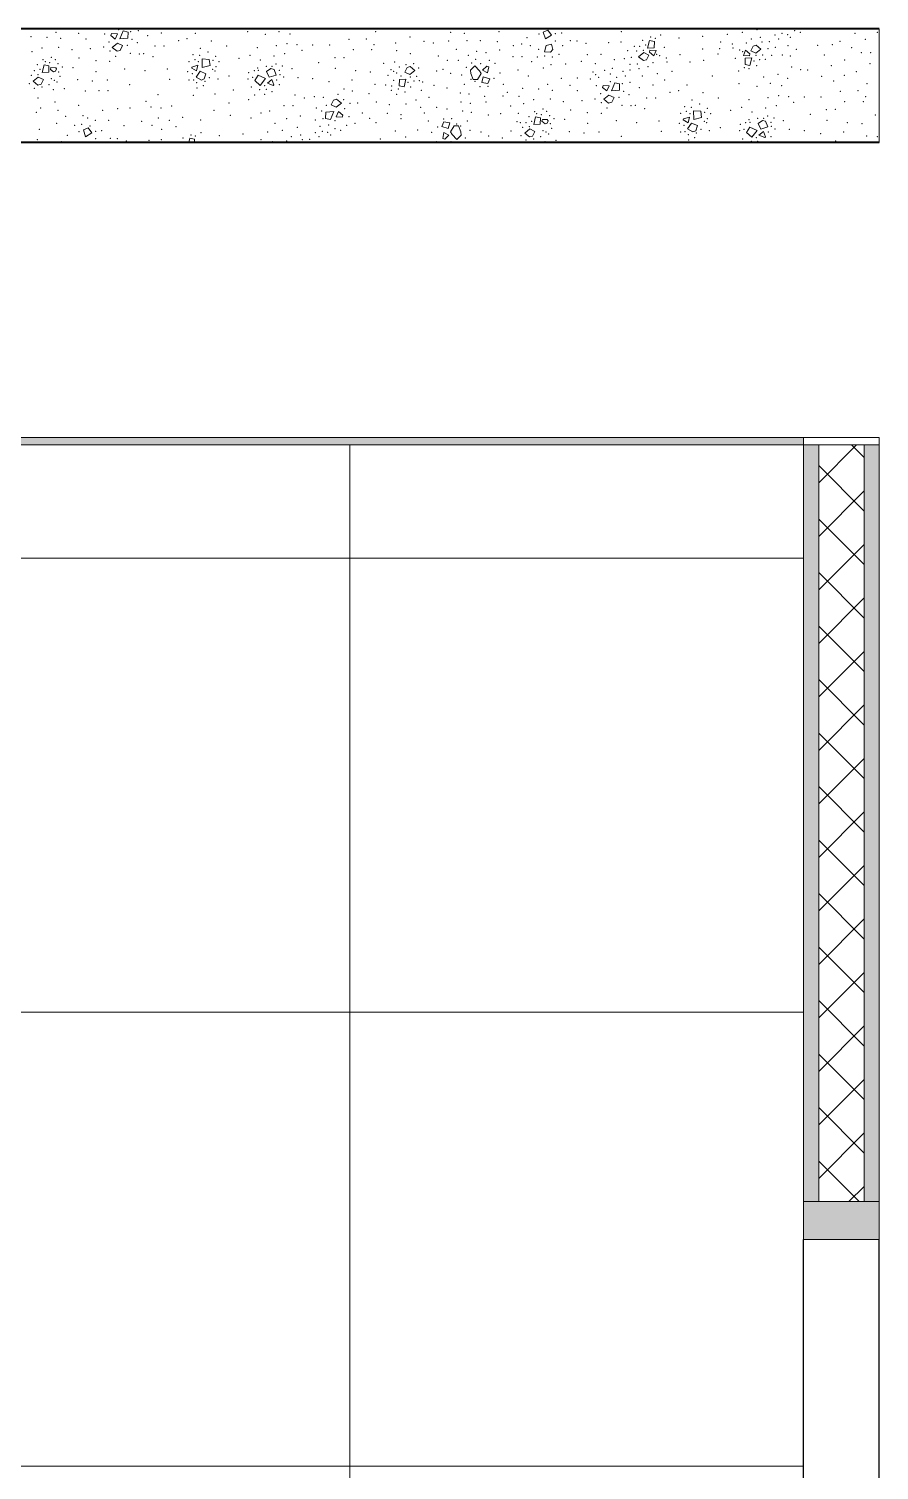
# Model space of a CAD drawing. Header units: metres. Extents: x -1.4 to 64, y -2.2 to 1.7.
# Drawn here: x 52.831 to 53.955, y -0.247 to 1.658 of the extents above; entities that cross this region are included whole.
import ezdxf

# ---------------------------------------------------------------- set-up
doc = ezdxf.new("R2010")
doc.units = ezdxf.units.M
doc.header["$MEASUREMENT"] = 0
for name, color, linetype in [('FORRO.EXEC', 7, 'Continuous'), ('LAJES.EST', 7, 'Continuous'), ('PAREDE CONSTRUIR', 7, 'Continuous'), ('Portas Archicad', 7, 'Continuous')]:
    doc.layers.add(name, color=color, linetype=linetype)
for name, color, linetype, lineweight in [('FORRO.EXEC_Caneta_No__241', 7, 'Continuous', 13), ('LAJES.EST_Caneta_No__1', 7, 'Continuous', 40), ('LAJES.EST_Caneta_No__241', 7, 'Continuous', 13), ('PAREDE CONSTRUIR_Caneta_No__241', 7, 'Continuous', 13), ('PAREDE CONSTRUIR_Caneta_No__83', 84, 'Continuous', 0), ('Portas Archicad_Caneta_No__3', 7, 'Continuous', 30), ('Portas Archicad_Caneta_No__98', 7, 'Continuous', 0)]:
    doc.layers.add(name, color=color, linetype=linetype, lineweight=lineweight)
doc.layers.add('LAJES.EST_Caneta_No__97', color=7, linetype='Continuous', lineweight=13, true_color=0x6b6b6b)
doc.layers.add('PAREDE CONSTRUIR_Caneta_No__97', color=7, linetype='Continuous', lineweight=13, true_color=0x6b6b6b)

# ---------------------------------------------------------------- blocks, each defined once
blk = doc.blocks.new('*X148', base_point=(18.9558, -2.0419))
at = {"layer": 'LAJES.EST_Caneta_No__241', "color": 7, "linetype": 'Continuous', "lineweight": 13}
for p, q in [((52.9399, 1.6493), (52.9406, 1.652)), ((52.9457, 1.6446), (52.9399, 1.6493)), ((52.9406, 1.652), (52.9486, 1.6516)), ((52.9485, 1.6391), (52.9417, 1.6336)), ((52.9486, 1.6516), (52.9457, 1.6446)), ((52.9485, 1.6391), (52.9552, 1.636)), ((52.9518, 1.6447), (52.9561, 1.6553)), ((52.9623, 1.6456), (52.9518, 1.6447)), ((52.9626, 1.6539), (52.9561, 1.6553)), ((52.9626, 1.6539), (52.9623, 1.6456)), ((53.5175, 1.6565), (53.5115, 1.6537)), ((53.5142, 1.6448), (53.5115, 1.6537)), ((53.5223, 1.6497), (53.5142, 1.6448)), ((53.5175, 1.6565), (53.5223, 1.6497)), ((53.6493, 1.6326), (53.6518, 1.6429)), ((53.6583, 1.6415), (53.6518, 1.6429)), ((53.6583, 1.6415), (53.658, 1.6331)), ((52.948, 1.6286), (52.9417, 1.6336)), ((52.9521, 1.6296), (52.948, 1.6286)), ((52.9552, 1.636), (52.9521, 1.6296)), ((53.5152, 1.6362), (53.5131, 1.6277)), ((53.5212, 1.6275), (53.5131, 1.6277)), ((53.5152, 1.6362), (53.5225, 1.6377)), ((53.5239, 1.6308), (53.5212, 1.6275)), ((53.5225, 1.6377), (53.5239, 1.6308)), ((53.6442, 1.6267), (53.6374, 1.6211)), ((53.6438, 1.6161), (53.6374, 1.6211)), ((53.6442, 1.6267), (53.6509, 1.6235)), ((53.6509, 1.6235), (53.6478, 1.6171)), ((53.658, 1.6331), (53.6493, 1.6326)), ((53.6519, 1.6273), (53.6525, 1.6299)), ((53.6577, 1.6225), (53.6519, 1.6273)), ((53.6525, 1.6299), (53.6605, 1.6296)), ((53.6605, 1.6296), (53.6577, 1.6225)), ((53.776, 1.623), (53.7789, 1.63)), ((53.784, 1.6226), (53.776, 1.623)), ((53.7782, 1.6111), (53.7785, 1.6194)), ((53.7785, 1.6194), (53.7872, 1.62)), ((53.7789, 1.63), (53.7846, 1.6253)), ((53.7846, 1.6253), (53.784, 1.6226)), ((53.7872, 1.62), (53.7847, 1.6097)), ((53.7856, 1.6291), (53.7887, 1.6354)), ((53.7923, 1.6259), (53.7856, 1.6291)), ((53.7887, 1.6354), (53.7928, 1.6365)), ((53.7923, 1.6259), (53.7991, 1.6314)), ((53.7928, 1.6365), (53.7991, 1.6314)), ((52.849, 1.6003), (52.8515, 1.6106)), ((52.8577, 1.6008), (52.849, 1.6003)), ((52.858, 1.6091), (52.8515, 1.6106)), ((52.858, 1.6091), (52.8577, 1.6008)), ((52.8599, 1.6045), (52.8606, 1.6071)), ((52.864, 1.6011), (52.8599, 1.6045)), ((52.8606, 1.6071), (52.8669, 1.6068)), ((52.864, 1.6011), (52.8667, 1.6022)), ((52.8679, 1.6052), (52.8667, 1.6022)), ((52.8679, 1.6052), (52.8669, 1.6068)), ((53.0467, 1.6063), (53.0468, 1.6076)), ((53.0532, 1.6025), (53.0467, 1.6063)), ((53.0468, 1.6076), (53.0549, 1.6099)), ((53.0578, 1.6022), (53.0525, 1.5944)), ((53.0549, 1.6099), (53.0532, 1.6025)), ((53.0578, 1.6022), (53.0654, 1.5988)), ((53.0607, 1.6069), (53.0604, 1.6183)), ((53.0699, 1.6178), (53.0604, 1.6183)), ((53.0709, 1.6095), (53.0607, 1.6069)), ((53.0699, 1.6178), (53.0709, 1.6095)), ((53.1456, 1.6017), (53.1514, 1.6057)), ((53.1493, 1.5942), (53.1456, 1.6017)), ((53.1514, 1.6057), (53.1555, 1.6045)), ((53.1555, 1.6045), (53.1585, 1.597)), ((53.3283, 1.6008), (53.3314, 1.6072)), ((53.335, 1.5976), (53.3283, 1.6008)), ((53.3314, 1.6072), (53.3355, 1.6082)), ((53.335, 1.5976), (53.3418, 1.6032)), ((53.3355, 1.6082), (53.3418, 1.6032)), ((53.4151, 1.6035), (53.421, 1.6091)), ((53.4156, 1.5993), (53.4151, 1.6035)), ((53.421, 1.6091), (53.427, 1.6028)), ((53.427, 1.6028), (53.4292, 1.5993)), ((53.4313, 1.6037), (53.4368, 1.6088)), ((53.4379, 1.5999), (53.4313, 1.6037)), ((53.4368, 1.6088), (53.4393, 1.6077)), ((53.4393, 1.6077), (53.4379, 1.5999)), ((53.6478, 1.6171), (53.6438, 1.6161)), ((53.7782, 1.6111), (53.7847, 1.6097)), ((52.8439, 1.5944), (52.8371, 1.5888)), ((52.8435, 1.5838), (52.8371, 1.5888)), ((52.8475, 1.5848), (52.8435, 1.5838)), ((52.8439, 1.5944), (52.8506, 1.5912)), ((52.8506, 1.5912), (52.8475, 1.5848)), ((53.0595, 1.5904), (53.0525, 1.5944)), ((53.0634, 1.5921), (53.0595, 1.5904)), ((53.0654, 1.5988), (53.0634, 1.5921)), ((53.1302, 1.5898), (53.1346, 1.5969)), ((53.1302, 1.5898), (53.1372, 1.5834)), ((53.1346, 1.5969), (53.1442, 1.5924)), ((53.1442, 1.5924), (53.1372, 1.5834)), ((53.1468, 1.5864), (53.1528, 1.5911)), ((53.1545, 1.5831), (53.1468, 1.5864)), ((53.1493, 1.5942), (53.1585, 1.597)), ((53.1528, 1.5911), (53.1554, 1.5841)), ((53.1554, 1.5841), (53.1545, 1.5831)), ((53.3209, 1.5828), (53.3212, 1.5912)), ((53.3209, 1.5828), (53.3274, 1.5814)), ((53.3212, 1.5912), (53.3299, 1.5917)), ((53.3299, 1.5917), (53.3274, 1.5814)), ((53.4156, 1.5993), (53.4186, 1.591)), ((53.4186, 1.591), (53.4246, 1.5913)), ((53.4246, 1.5913), (53.4292, 1.5993)), ((53.4301, 1.5871), (53.4322, 1.5948)), ((53.4383, 1.5857), (53.4301, 1.5871)), ((53.4322, 1.5948), (53.4406, 1.5919)), ((53.4383, 1.5857), (53.4406, 1.5919)), ((53.5897, 1.5808), (53.5904, 1.5834)), ((53.5904, 1.5834), (53.5984, 1.583)), ((53.5984, 1.583), (53.5955, 1.576)), ((53.6016, 1.5761), (53.6059, 1.5868)), ((53.6124, 1.5853), (53.6059, 1.5868)), ((53.6124, 1.5853), (53.6121, 1.577)), ((53.2311, 1.5576), (53.2342, 1.564)), ((53.2342, 1.564), (53.2383, 1.565)), ((53.2383, 1.565), (53.2446, 1.56)), ((53.5955, 1.576), (53.5897, 1.5808)), ((53.5983, 1.5705), (53.5915, 1.565)), ((53.5978, 1.56), (53.5915, 1.565)), ((53.5983, 1.5705), (53.605, 1.5674)), ((53.6121, 1.577), (53.6016, 1.5761)), ((53.605, 1.5674), (53.6019, 1.561)), ((53.2237, 1.5396), (53.224, 1.5479)), ((53.224, 1.5479), (53.2345, 1.5489)), ((53.2345, 1.5489), (53.2302, 1.5382)), ((53.2378, 1.5544), (53.2311, 1.5576)), ((53.2377, 1.5419), (53.2406, 1.549)), ((53.2378, 1.5544), (53.2446, 1.56)), ((53.2406, 1.549), (53.2464, 1.5442)), ((53.2464, 1.5442), (53.2457, 1.5416)), ((53.6019, 1.561), (53.5978, 1.56)), ((53.7105, 1.5383), (53.7102, 1.5497)), ((53.7197, 1.5492), (53.7102, 1.5497)), ((53.7197, 1.5492), (53.7207, 1.5409)), ((52.9098, 1.5273), (52.9037, 1.5245)), ((52.9064, 1.5156), (52.9037, 1.5245)), ((52.9098, 1.5273), (52.9145, 1.5205)), ((53.2237, 1.5396), (53.2302, 1.5382)), ((53.2457, 1.5416), (53.2377, 1.5419)), ((53.3798, 1.5354), (53.3775, 1.5292)), ((53.3859, 1.5263), (53.3775, 1.5292)), ((53.3798, 1.5354), (53.388, 1.534)), ((53.388, 1.534), (53.3859, 1.5263)), ((53.3935, 1.5298), (53.3889, 1.5218)), ((53.3995, 1.5301), (53.3935, 1.5298)), ((53.4025, 1.5218), (53.3995, 1.5301)), ((53.4938, 1.5258), (53.4869, 1.5202)), ((53.4938, 1.5258), (53.5004, 1.5226)), ((53.4988, 1.5317), (53.5013, 1.542)), ((53.5075, 1.5322), (53.4988, 1.5317)), ((53.5078, 1.5405), (53.5013, 1.542)), ((53.5078, 1.5405), (53.5075, 1.5322)), ((53.5097, 1.5359), (53.5104, 1.5385)), ((53.5138, 1.5325), (53.5097, 1.5359)), ((53.5104, 1.5385), (53.5167, 1.5382)), ((53.5138, 1.5325), (53.5165, 1.5336)), ((53.5177, 1.5366), (53.5165, 1.5336)), ((53.5177, 1.5366), (53.5167, 1.5382)), ((53.6965, 1.5377), (53.6966, 1.539)), ((53.703, 1.5339), (53.6965, 1.5377)), ((53.6966, 1.539), (53.7047, 1.5413)), ((53.7076, 1.5336), (53.7023, 1.5258)), ((53.7093, 1.5218), (53.7023, 1.5258)), ((53.7047, 1.5413), (53.703, 1.5339)), ((53.7076, 1.5336), (53.7152, 1.5302)), ((53.7207, 1.5409), (53.7105, 1.5383)), ((53.7152, 1.5302), (53.7132, 1.5235)), ((53.78, 1.5212), (53.7844, 1.5283)), ((53.7844, 1.5283), (53.794, 1.5238)), ((53.7954, 1.5331), (53.8012, 1.5371)), ((53.7992, 1.5257), (53.7954, 1.5331)), ((53.7992, 1.5257), (53.8083, 1.5284)), ((53.8012, 1.5371), (53.8053, 1.5359)), ((53.8053, 1.5359), (53.8083, 1.5284)), ((52.9145, 1.5205), (52.9064, 1.5156)), ((52.9129, 1.5081), (52.9147, 1.5085)), ((52.9147, 1.5085), (52.9148, 1.5081)), ((53.0427, 1.5081), (53.0441, 1.5137)), ((53.0506, 1.5123), (53.0441, 1.5137)), ((53.0506, 1.5123), (53.0504, 1.5081)), ((53.3788, 1.5134), (53.3802, 1.5212)), ((53.3813, 1.5124), (53.3788, 1.5134)), ((53.3802, 1.5212), (53.3868, 1.5175)), ((53.3868, 1.5175), (53.3813, 1.5124)), ((53.3911, 1.5183), (53.3889, 1.5218)), ((53.3972, 1.512), (53.3911, 1.5183)), ((53.403, 1.5176), (53.3972, 1.512)), ((53.4025, 1.5218), (53.403, 1.5176)), ((53.4933, 1.5152), (53.4869, 1.5202)), ((53.4974, 1.5162), (53.4933, 1.5152)), ((53.5004, 1.5226), (53.4974, 1.5162)), ((53.7132, 1.5235), (53.7093, 1.5218)), ((53.78, 1.5212), (53.7871, 1.5148)), ((53.794, 1.5238), (53.7871, 1.5148)), ((53.7966, 1.5178), (53.8026, 1.5225)), ((53.8043, 1.5145), (53.7966, 1.5178)), ((53.8026, 1.5225), (53.8052, 1.5155)), ((53.8052, 1.5155), (53.8043, 1.5145))]:
    blk.add_line(p, q, dxfattribs=at)
for p in [(53.2453, 1.6578), (53.6337, 1.658), (52.8342, 1.6479), (52.8554, 1.6471), (52.8673, 1.6533), (52.8737, 1.6456), (52.8971, 1.6522), (52.9068, 1.6449), (52.9317, 1.6515), (52.9376, 1.6409), (52.9501, 1.657), (52.9661, 1.6543), (52.9678, 1.6441), (52.9748, 1.6399), (52.9762, 1.6559), (52.9885, 1.649), (53.0066, 1.6525), (53.0293, 1.6426), (53.0404, 1.645), (53.0517, 1.6523), (53.0727, 1.6422), (53.1205, 1.6544), (53.1442, 1.6508), (53.162, 1.6546), (53.1726, 1.6385), (53.1766, 1.6515), (53.2545, 1.6441), (53.2777, 1.6449), (53.2897, 1.6544), (53.3163, 1.6396), (53.3351, 1.6473), (53.3538, 1.6415), (53.3659, 1.6396), (53.3862, 1.6419), (53.389, 1.6535), (53.4072, 1.6521), (53.4108, 1.6427), (53.4282, 1.6427), (53.4506, 1.641), (53.453, 1.6544), (53.49, 1.6466), (53.5057, 1.6514), (53.5275, 1.6419), (53.5276, 1.6518), (53.5357, 1.6527), (53.547, 1.6426), (53.556, 1.6422), (53.568, 1.639), (53.5981, 1.64), (53.6142, 1.6409), (53.6146, 1.6544), (53.6429, 1.6429), (53.6534, 1.6472), (53.6594, 1.6456), (53.6666, 1.65), (53.6909, 1.6461), (53.7221, 1.6484), (53.746, 1.6407), (53.7548, 1.6508), (53.7744, 1.6534), (53.7799, 1.6393), (53.7864, 1.6446), (53.7941, 1.657), (53.7984, 1.6471), (53.8007, 1.6408), (53.8103, 1.6411), (53.8178, 1.6502), (53.8228, 1.6447), (53.827, 1.652), (53.8344, 1.6504), (53.8382, 1.6469), (53.8437, 1.6555), (53.8513, 1.6534), (53.9038, 1.6418), (53.9236, 1.6523), (53.9371, 1.6444), (53.9532, 1.6536), (52.8357, 1.6278), (52.8488, 1.633), (52.8612, 1.6206), (52.871, 1.6339), (52.8883, 1.6305), (52.8979, 1.6195), (52.9128, 1.6319), (52.9302, 1.6341), (52.9386, 1.629), (52.9461, 1.622), (52.9618, 1.6363), (52.9656, 1.6258), (52.9777, 1.625), (52.9834, 1.6255), (52.9957, 1.6214), (52.9984, 1.6355), (53.0102, 1.6354), (53.0484, 1.6239), (53.0574, 1.6229), (53.0581, 1.6325), (53.0682, 1.6275), (53.0784, 1.6218), (53.093, 1.6354), (53.1238, 1.623), (53.1336, 1.6333), (53.1555, 1.6222), (53.1588, 1.6358), (53.1696, 1.6252), (53.1861, 1.637), (53.1926, 1.6295), (53.2066, 1.6368), (53.2289, 1.6368), (53.236, 1.6201), (53.2479, 1.6202), (53.2602, 1.6305), (53.2846, 1.6305), (53.2876, 1.6372), (53.3176, 1.6294), (53.3355, 1.6255), (53.3728, 1.6224), (53.3966, 1.6311), (53.4125, 1.6232), (53.4236, 1.6283), (53.4357, 1.6265), (53.4538, 1.6303), (53.4713, 1.6212), (53.472, 1.6358), (53.4827, 1.6382), (53.4834, 1.6213), (53.4944, 1.6359), (53.5036, 1.6211), (53.5055, 1.6311), (53.5134, 1.6221), (53.5236, 1.6211), (53.5324, 1.6246), (53.5369, 1.6359), (53.5697, 1.6241), (53.5877, 1.6245), (53.6232, 1.6294), (53.6278, 1.6206), (53.6316, 1.6348), (53.6349, 1.629), (53.6389, 1.6352), (53.6437, 1.6297), (53.6466, 1.6368), (53.6614, 1.6245), (53.6655, 1.6226), (53.6713, 1.6335), (53.6742, 1.6198), (53.6922, 1.6241), (53.7223, 1.6314), (53.7424, 1.6249), (53.7444, 1.6318), (53.7613, 1.6382), (53.7623, 1.6327), (53.771, 1.63), (53.7751, 1.628), (53.7928, 1.6229), (53.8016, 1.6235), (53.8087, 1.632), (53.8133, 1.6232), (53.8181, 1.6339), (53.8275, 1.6235), (53.8349, 1.6361), (53.8382, 1.6224), (53.8461, 1.6311), (53.8743, 1.6365), (53.8828, 1.6235), (53.8937, 1.6372), (53.9192, 1.6334), (53.9319, 1.6267), (53.944, 1.6268), (52.8386, 1.6028), (52.8426, 1.6106), (52.8463, 1.6045), (52.8503, 1.6174), (52.8531, 1.6148), (52.8591, 1.6133), (52.8663, 1.6176), (52.8699, 1.6119), (52.871, 1.6012), (52.8757, 1.6079), (52.8898, 1.607), (52.92, 1.616), (52.9202, 1.6017), (52.9383, 1.6151), (52.958, 1.6052), (52.9849, 1.6028), (53.0147, 1.6051), (53.0412, 1.6017), (53.0432, 1.6149), (53.0509, 1.6175), (53.0554, 1.6148), (53.0746, 1.6044), (53.075, 1.6163), (53.0776, 1.6025), (53.0787, 1.6082), (53.0828, 1.6146), (53.1093, 1.6192), (53.1221, 1.6004), (53.1294, 1.6027), (53.1338, 1.6065), (53.135, 1.6031), (53.1375, 1.617), (53.1452, 1.6085), (53.1529, 1.6085), (53.1583, 1.6117), (53.1625, 1.6033), (53.1666, 1.609), (53.1791, 1.6055), (53.2146, 1.6136), (53.2366, 1.606), (53.2636, 1.6029), (53.2828, 1.6012), (53.3004, 1.6127), (53.3103, 1.6043), (53.3137, 1.6018), (53.3151, 1.6144), (53.321, 1.6078), (53.3301, 1.6109), (53.3403, 1.6123), (53.3469, 1.6064), (53.3706, 1.6025), (53.3791, 1.6047), (53.3847, 1.6164), (53.3992, 1.6167), (53.4098, 1.6072), (53.4168, 1.6129), (53.4221, 1.6179), (53.4288, 1.6122), (53.44, 1.6166), (53.4477, 1.6124), (53.4781, 1.6037), (53.496, 1.6146), (53.5114, 1.6062), (53.5216, 1.6108), (53.5409, 1.6116), (53.5618, 1.6153), (53.5771, 1.6012), (53.5803, 1.6119), (53.5924, 1.6034), (53.6028, 1.606), (53.6054, 1.6176), (53.6168, 1.6021), (53.6185, 1.6186), (53.626, 1.6039), (53.6262, 1.6114), (53.6358, 1.6117), (53.6381, 1.6054), (53.6501, 1.608), (53.6566, 1.6132), (53.6752, 1.6144), (53.6817, 1.6018), (53.7053, 1.6145), (53.7236, 1.6166), (53.7652, 1.619), (53.7699, 1.6026), (53.7771, 1.607), (53.7832, 1.6054), (53.7899, 1.6158), (53.7936, 1.6096), (53.7977, 1.6174), (53.8049, 1.6177), (53.8398, 1.6075), (53.8518, 1.6042), (53.8608, 1.6039), (53.8921, 1.6095), (53.9098, 1.617), (53.9253, 1.6014), (53.9432, 1.6122), (52.8321, 1.5856), (52.8346, 1.5967), (52.8434, 1.5974), (52.8579, 1.5842), (52.8611, 1.5922), (52.8652, 1.5902), (52.8686, 1.5877), (52.8728, 1.5954), (52.8961, 1.5908), (52.9154, 1.5891), (52.9353, 1.5905), (52.9646, 1.5845), (53.0177, 1.5912), (53.0433, 1.5904), (53.0477, 1.599), (53.0492, 1.5907), (53.0533, 1.5869), (53.0619, 1.583), (53.0641, 1.5889), (53.07, 1.5938), (53.0813, 1.592), (53.0958, 1.596), (53.1211, 1.592), (53.1254, 1.5812), (53.1271, 1.5941), (53.1433, 1.5829), (53.1592, 1.5904), (53.1625, 1.5842), (53.1633, 1.5977), (53.1681, 1.5943), (53.1871, 1.5937), (53.2066, 1.5921), (53.2283, 1.5883), (53.2587, 1.5903), (53.2891, 1.585), (53.3033, 1.5841), (53.3061, 1.5966), (53.3112, 1.5824), (53.3135, 1.5902), (53.3178, 1.5998), (53.3233, 1.5959), (53.3326, 1.5875), (53.3355, 1.5946), (53.3363, 1.5814), (53.3404, 1.5891), (53.3443, 1.5953), (53.3476, 1.5895), (53.352, 1.588), (53.3672, 1.5835), (53.3891, 1.5995), (53.4035, 1.5969), (53.4073, 1.5847), (53.416, 1.5914), (53.421, 1.5889), (53.4279, 1.5818), (53.4382, 1.5822), (53.4462, 1.5926), (53.4544, 1.5996), (53.4588, 1.5848), (53.4917, 1.5957), (53.5171, 1.5847), (53.5355, 1.5925), (53.5469, 1.5836), (53.5565, 1.5931), (53.5736, 1.5917), (53.5809, 1.5977), (53.5816, 1.5829), (53.5845, 1.5941), (53.5999, 1.5884), (53.6001, 1.5986), (53.6084, 1.5939), (53.6159, 1.5857), (53.6198, 1.5959), (53.6261, 1.5873), (53.6425, 1.5956), (53.6564, 1.5839), (53.6621, 1.5991), (53.6717, 1.5903), (53.7016, 1.5837), (53.7349, 1.5959), (53.7703, 1.5858), (53.794, 1.5822), (53.8028, 1.5946), (53.8118, 1.586), (53.8219, 1.5982), (53.8264, 1.5829), (53.8344, 1.5926), (53.8795, 1.5954), (53.8952, 1.5892), (53.9095, 1.5967), (53.9395, 1.5858), (52.8386, 1.5797), (52.8434, 1.5665), (52.8489, 1.5811), (52.8639, 1.5776), (52.8785, 1.5792), (52.9062, 1.576), (52.924, 1.5763), (52.9359, 1.5764), (52.9864, 1.5624), (53.0023, 1.5713), (53.0488, 1.5702), (53.0537, 1.5799), (53.0777, 1.5721), (53.1017, 1.5773), (53.1218, 1.5645), (53.1301, 1.5709), (53.1367, 1.5779), (53.143, 1.5714), (53.1452, 1.5781), (53.1527, 1.5752), (53.1833, 1.5705), (53.1955, 1.5665), (53.2086, 1.5685), (53.2207, 1.5678), (53.2402, 1.5715), (53.2477, 1.5646), (53.248, 1.5785), (53.2589, 1.576), (53.281, 1.5725), (53.3106, 1.5767), (53.3178, 1.5714), (53.3198, 1.5787), (53.3286, 1.5746), (53.3432, 1.5642), (53.3502, 1.577), (53.3604, 1.5674), (53.3843, 1.5798), (53.4019, 1.5734), (53.4133, 1.5718), (53.4338, 1.5688), (53.4582, 1.5692), (53.4639, 1.574), (53.4794, 1.5689), (53.484, 1.5793), (53.4986, 1.5644), (53.5053, 1.5785), (53.5208, 1.5653), (53.5235, 1.577), (53.5566, 1.5763), (53.5626, 1.5633), (53.58, 1.5655), (53.5874, 1.5723), (53.6116, 1.5677), (53.6176, 1.5755), (53.6246, 1.5713), (53.6384, 1.5804), (53.6482, 1.5669), (53.66, 1.5668), (53.6791, 1.574), (53.6902, 1.5764), (53.7079, 1.5639), (53.7225, 1.5736), (53.7428, 1.5668), (53.7834, 1.5647), (53.8086, 1.5672), (53.8224, 1.5699), (53.8359, 1.5684), (53.8564, 1.5682), (53.8787, 1.5682), (53.9043, 1.5755), (53.9275, 1.5763), (53.9374, 1.5686), (52.8413, 1.5479), (52.847, 1.5535), (52.8661, 1.5615), (52.8701, 1.5503), (52.8975, 1.5569), (52.9031, 1.5434), (52.9288, 1.5506), (52.9489, 1.5525), (52.965, 1.5536), (52.9929, 1.5549), (53.0063, 1.5535), (53.0201, 1.5562), (53.076, 1.5505), (53.0962, 1.5599), (53.0979, 1.544), (53.1385, 1.547), (53.1496, 1.5494), (53.1687, 1.5565), (53.1805, 1.5565), (53.2115, 1.5536), (53.2185, 1.5494), (53.2245, 1.5572), (53.2487, 1.5526), (53.2561, 1.5595), (53.2661, 1.56), (53.2722, 1.547), (53.2907, 1.5614), (53.3052, 1.5464), (53.3079, 1.5581), (53.3235, 1.5448), (53.3301, 1.559), (53.3493, 1.5545), (53.3542, 1.5471), (53.3705, 1.5542), (53.3843, 1.5523), (53.4029, 1.5614), (53.4049, 1.5494), (53.4152, 1.5597), (53.4162, 1.5477), (53.4359, 1.5615), (53.4387, 1.5441), (53.4551, 1.5458), (53.4683, 1.556), (53.4785, 1.5463), (53.4855, 1.5592), (53.5001, 1.5488), (53.5029, 1.5462), (53.5089, 1.5447), (53.511, 1.552), (53.5161, 1.5491), (53.5197, 1.5433), (53.5381, 1.5619), (53.5478, 1.5509), (53.5698, 1.5474), (53.5881, 1.5465), (53.5884, 1.5604), (53.5959, 1.5534), (53.6154, 1.5572), (53.6275, 1.5564), (53.6333, 1.5569), (53.6455, 1.5528), (53.693, 1.5464), (53.6982, 1.5553), (53.7007, 1.5489), (53.7052, 1.5462), (53.7072, 1.5543), (53.718, 1.5589), (53.7248, 1.5477), (53.7282, 1.5532), (53.7326, 1.546), (53.7591, 1.5506), (53.7736, 1.5544), (53.7873, 1.5484), (53.8053, 1.5536), (53.8081, 1.5431), (53.8194, 1.5566), (53.8424, 1.5609), (53.8645, 1.545), (53.8858, 1.5515), (53.8977, 1.5516), (53.91, 1.5619), (53.9344, 1.5619), (53.9502, 1.5441), (52.8452, 1.5252), (52.868, 1.5331), (52.8799, 1.5426), (52.892, 1.5305), (52.9014, 1.5317), (52.9093, 1.5402), (52.9123, 1.5297), (52.9194, 1.5371), (52.9371, 1.5374), (52.9571, 1.5303), (52.9804, 1.5358), (52.9943, 1.5308), (53.0024, 1.5405), (53.0068, 1.5252), (53.017, 1.5374), (53.0259, 1.5288), (53.0348, 1.5411), (53.0584, 1.5376), (53.1252, 1.5404), (53.157, 1.5331), (53.1667, 1.5242), (53.1723, 1.5395), (53.1863, 1.5278), (53.1904, 1.543), (53.21, 1.5376), (53.2163, 1.5291), (53.2202, 1.5393), (53.2277, 1.5311), (53.236, 1.5264), (53.2362, 1.5366), (53.2436, 1.5242), (53.2516, 1.5308), (53.2546, 1.5421), (53.2625, 1.5332), (53.2819, 1.5398), (53.2904, 1.5341), (53.3234, 1.5396), (53.3454, 1.5245), (53.3593, 1.5363), (53.3719, 1.5286), (53.3799, 1.5389), (53.3902, 1.5393), (53.3971, 1.5322), (53.4021, 1.5297), (53.4109, 1.5364), (53.4147, 1.5242), (53.4768, 1.5354), (53.4811, 1.5339), (53.4844, 1.5281), (53.4884, 1.5342), (53.4924, 1.542), (53.4932, 1.5288), (53.4961, 1.5359), (53.5208, 1.5326), (53.5226, 1.5268), (53.5255, 1.5393), (53.5396, 1.5384), (53.57, 1.5331), (53.6079, 1.5366), (53.6347, 1.5342), (53.6645, 1.5365), (53.6911, 1.5332), (53.6976, 1.5305), (53.7199, 1.5252), (53.7244, 1.5358), (53.7274, 1.5339), (53.7285, 1.5396), (53.7456, 1.5274), (53.772, 1.5318), (53.7769, 1.5255), (53.7792, 1.5341), (53.7836, 1.5379), (53.7848, 1.5345), (53.795, 1.5399), (53.8027, 1.5399), (53.8123, 1.5347), (53.8131, 1.5291), (53.8164, 1.5404), (53.8179, 1.5257), (53.8289, 1.5369), (53.8369, 1.5251), (53.8864, 1.5374), (53.9134, 1.5343), (53.9327, 1.5326), (52.8428, 1.5118), (52.8749, 1.509), (52.8822, 1.5175), (52.8979, 1.5222), (52.9197, 1.5128), (52.9198, 1.5226), (52.9279, 1.5235), (52.9392, 1.5134), (52.9483, 1.5131), (52.9603, 1.5098), (52.9903, 1.5109), (53.0064, 1.5117), (53.0351, 1.5137), (53.0456, 1.518), (53.0516, 1.5164), (53.0588, 1.5208), (53.0831, 1.5169), (53.1143, 1.5192), (53.1382, 1.5115), (53.147, 1.5216), (53.1536, 1.509), (53.1722, 1.5101), (53.1786, 1.5154), (53.1907, 1.518), (53.1929, 1.5117), (53.2026, 1.5119), (53.2101, 1.5211), (53.2151, 1.5155), (53.2193, 1.5228), (53.2266, 1.5212), (53.2304, 1.5177), (53.296, 1.5126), (53.3158, 1.5231), (53.3294, 1.5152), (53.3637, 1.5215), (53.3705, 1.5088), (53.3893, 1.5089), (53.4013, 1.5083), (53.4083, 1.514), (53.429, 1.5216), (53.4391, 1.5164), (53.4572, 1.5138), (53.4688, 1.5232), (53.4819, 1.517), (53.4884, 1.5111), (53.4987, 1.5125), (53.5078, 1.5156), (53.5109, 1.5236), (53.5137, 1.509), (53.515, 1.5216), (53.5184, 1.5191), (53.5283, 1.5106), (53.5459, 1.5222), (53.5652, 1.5205), (53.5851, 1.5219), (53.6145, 1.5159), (53.6675, 1.5226), (53.6931, 1.5218), (53.699, 1.5221), (53.7031, 1.5183), (53.7035, 1.5113), (53.7117, 1.5144), (53.7139, 1.5203), (53.7311, 1.5234), (53.7515, 1.5087), (53.7709, 1.5234), (53.7752, 1.5126), (53.7865, 1.5093), (53.7931, 1.5143), (53.795, 1.5095), (53.809, 1.5218), (53.8123, 1.5156), (53.8564, 1.5235), (53.8781, 1.5197), (53.8979, 1.5099), (53.9085, 1.5217), (53.939, 1.5164), (53.9531, 1.5155)]:
    blk.add_point(p, dxfattribs=at)

msp = doc.modelspace()

# ---------------------------------------------------------------- hatches: boundary and pattern name
at = {"layer": 'FORRO.EXEC', "linetype": 'Continuous', "lineweight": 0, "true_color": 0xffffff}
msp.add_hatch(color=7, dxfattribs=at).paths.add_polyline_path([(53.8555, 1.1181), (51.7555, 1.1181), (51.7555, 1.1081), (53.8555, 1.1081)])
at = {"layer": 'PAREDE CONSTRUIR', "linetype": 'Continuous', "lineweight": 0, "true_color": 0xffffff}
for points in [[(53.8555, 1.1081), (53.8555, 0.1081), (53.8755, 0.1081), (53.8755, 1.1081)], [(53.9355, 0.1081), (53.9555, 0.1081), (53.9555, 1.1081), (53.9355, 1.1081)]]:
    msp.add_hatch(color=7, dxfattribs=at).paths.add_polyline_path(points)
at = {"layer": 'PAREDE CONSTRUIR_Caneta_No__83', "linetype": 'Continuous', "lineweight": 0}
h = msp.add_hatch(dxfattribs=at)
h.set_pattern_fill('Placomur_0011', color=84, style=0, pattern_type=2)
h.set_pattern_definition([(45, (18.955776, -2.041855), (-0.03535534, 0.03535534), []), (135, (18.955776, -2.041855), (0.03535534, 0.03535534), [])])
h.paths.add_polyline_path([(53.8755, 1.1081), (53.8755, 0.1081), (53.9355, 0.1081), (53.9355, 1.1081)])
at = {"layer": 'PAREDE CONSTRUIR_Caneta_No__97', "linetype": 'Continuous', "lineweight": 13, "true_color": 0x6b6b6b}
h = msp.add_hatch(dxfattribs=at)
h.set_pattern_fill('Ceramica_60_x_60_0011', color=251, style=0, pattern_type=2)
h.set_pattern_definition([(180, (53.8555, -2.04186), (0, 0.6), []), (90, (53.8555, -2.04186), (0.6, 0), [])])
h.paths.add_polyline_path([(51.7555, 0.1181), (51.7555, -1.3419), (51.76, -1.3419), (51.7603, -1.3414), (51.7611, -1.3396), (51.7623, -1.337), (51.7638, -1.3338), (51.7655, -1.3302), (51.7686, -1.3234), (51.7706, -1.3191), (51.771, -1.3184), (51.7755, -1.3207), (51.7755, -1.2469), (51.776, -1.242), (51.7797, -1.233), (51.7866, -1.2261), (51.7956, -1.2223), (51.8005, -1.2219), (51.8235, -1.2219), (51.8235, -1.2169), (51.8635, -1.2169), (51.8635, -1.2219), (51.9101, -1.2219), (51.915, -1.2223), (51.924, -1.2261), (51.9309, -1.233), (51.9346, -1.242), (51.9351, -1.2469), (51.9351, -1.2669), (51.9269, -1.5819), (51.9484, -1.5819), (51.9484, -1.5419), (52.4064, -1.5419), (52.3984, -1.5619), (52.4064, -1.5619), (52.4155, -1.5819), (52.4155, -1.6172), (52.3029, -1.7706), (52.3598, -2.0065), (52.3598, -2.0419), (53.8555, -2.0419), (53.8555, 1.1081), (51.7555, 1.1081), (51.7555, 0.9981), (51.7655, 0.9981), (51.7655, 0.9846), (51.7655, 0.1317), (51.7655, 0.1181)])
h.paths.add_polyline_path([(51.7555, -1.2018), (51.7555, -1.1519), (51.7605, -1.1519), (51.7605, -1.1619), (51.8252, -1.1619), (51.8278, -1.162), (51.8304, -1.1627), (51.8328, -1.1637), (51.8349, -1.1652), (51.8368, -1.167), (51.8383, -1.1691), (51.8395, -1.1715), (51.8402, -1.174), (51.8405, -1.1766), (51.8403, -1.1792), (51.8397, -1.1817), (51.8386, -1.1841), (51.8371, -1.1863), (51.8353, -1.1882), (51.8332, -1.1897), (51.8309, -1.1909), (51.8283, -1.1916), (51.8257, -1.1919), (51.7605, -1.1919), (51.7605, -1.2018)], flags=0)
h.paths.add_polyline_path([(52.0828, -1.3027), (52.0806, -1.2956), (52.0806, -1.2881), (52.0828, -1.281), (52.087, -1.2749), (52.0928, -1.2702), (52.0998, -1.2675), (52.1072, -1.2669), (52.1145, -1.2686), (52.1209, -1.2723), (52.1251, -1.2769), (52.8856, -1.2769), (52.887, -1.2749), (52.8928, -1.2702), (52.8998, -1.2675), (52.9072, -1.2669), (52.9145, -1.2686), (52.9209, -1.2723), (52.926, -1.2778), (52.9292, -1.2845), (52.9303, -1.2919), (52.9292, -1.2992), (52.926, -1.3059), (52.9209, -1.3114), (52.9145, -1.3151), (52.9072, -1.3168), (52.8998, -1.3162), (52.8928, -1.3135), (52.887, -1.3089), (52.8856, -1.3069), (52.1251, -1.3069), (52.1209, -1.3114), (52.1145, -1.3151), (52.1072, -1.3168), (52.0998, -1.3162), (52.0928, -1.3135), (52.087, -1.3089)], flags=0)
h.paths.add_polyline_path([(52.6821, -1.201), (52.6804, -1.1937), (52.681, -1.1863), (52.6837, -1.1794), (52.6883, -1.1735), (52.6903, -1.1722), (52.6903, -0.5117), (52.6858, -0.5074), (52.6821, -0.501), (52.6804, -0.4937), (52.681, -0.4863), (52.6837, -0.4794), (52.6883, -0.4735), (52.6945, -0.4693), (52.7016, -0.4671), (52.7091, -0.4671), (52.7162, -0.4693), (52.7223, -0.4735), (52.727, -0.4794), (52.7297, -0.4863), (52.7303, -0.4937), (52.7286, -0.501), (52.7249, -0.5074), (52.7203, -0.5117), (52.7203, -1.1722), (52.7223, -1.1735), (52.727, -1.1794), (52.7297, -1.1863), (52.7303, -1.1937), (52.7286, -1.201), (52.7249, -1.2074), (52.7194, -1.2125), (52.7127, -1.2157), (52.7053, -1.2169), (52.698, -1.2157), (52.6912, -1.2125), (52.6858, -1.2074)], flags=0)
at = {"layer": 'Portas Archicad', "linetype": 'Continuous', "lineweight": 0, "true_color": 0xffffff}
msp.add_hatch(color=7, dxfattribs=at).paths.add_polyline_path([(53.8555, 0.0581), (53.9555, 0.0581), (53.9555, 0.1081), (53.8555, 0.1081)])

# ---------------------------------------------------------------- linework, layer by layer
at = {"layer": 'FORRO.EXEC_Caneta_No__241', "color": 7, "linetype": 'Continuous', "lineweight": 13}
for p, q in [((53.8555, 1.1181), (51.7555, 1.1181)), ((53.8555, 1.1081), (51.7555, 1.1081)), ((53.8555, 1.1181), (53.9555, 1.1181)), ((53.8555, 1.1181), (53.8555, 1.1081)), ((53.9555, 1.1081), (53.9555, 1.1181))]:
    msp.add_line(p, q, dxfattribs=at)
at = {"layer": 'LAJES.EST_Caneta_No__1', "color": 7, "linetype": 'Continuous', "lineweight": 40}
for p, q in [((53.9555, 1.6581), (51.7555, 1.6581)), ((53.9555, 1.5081), (51.7555, 1.5081))]:
    msp.add_line(p, q, dxfattribs=at)
at = {"layer": 'LAJES.EST_Caneta_No__97', "color": 251, "linetype": 'Continuous', "lineweight": 13, "true_color": 0x6b6b6b}
msp.add_line((53.9555, 1.6581), (53.9555, 1.5081), dxfattribs=at)
at = {"layer": 'PAREDE CONSTRUIR_Caneta_No__241', "color": 7, "linetype": 'Continuous', "lineweight": 13}
for p, q in [((53.8555, 1.1081), (53.8555, 0.1081)), ((53.8755, 1.1081), (53.8755, 0.1081)), ((53.9355, 1.1081), (53.9355, 0.1081))]:
    msp.add_line(p, q, dxfattribs=at)
at = {"layer": 'PAREDE CONSTRUIR_Caneta_No__241', "color": 7, "linetype": 'Continuous', "lineweight": 13, "flags": 128}
for points in [[(53.9555, 1.1081), (53.9355, 1.1081), (53.8755, 1.1081), (53.8555, 1.1081)], [(53.9555, 1.1081), (53.9555, 0.1086), (53.9555, 0.1081)], [(53.9555, 0.1081), (53.9355, 0.1081), (53.8755, 0.1081), (53.8555, 0.1081)]]:
    msp.add_lwpolyline(points, dxfattribs=at)
at = {"layer": 'Portas Archicad_Caneta_No__3', "color": 7, "linetype": 'Continuous', "lineweight": 30}
for p, q in [((53.8555, -2.0419), (53.8555, 0.0581)), ((53.9555, -0.9789), (53.9555, 0.0581))]:
    msp.add_line(p, q, dxfattribs=at)
at = {"layer": 'Portas Archicad_Caneta_No__98', "color": 7, "linetype": 'Continuous', "lineweight": 0}
for p in [(53.8555, 0.1081), (53.9555, 0.0581)]:
    msp.add_line(p, (53.8555, 0.0581), dxfattribs=at)
at = {"layer": 'Portas Archicad_Caneta_No__98', "color": 7, "linetype": 'Continuous', "lineweight": 0, "flags": 128}
msp.add_lwpolyline([(53.9555, 0.0581), (53.9555, 0.0986), (53.9555, 0.1081)], dxfattribs=at)

# ---------------------------------------------------------------- block references
at = {"layer": 'LAJES.EST', "lineweight": 0}
msp.add_blockref('*X148', (18.9558, -2.0419), dxfattribs=at)

doc.saveas('drawing.dxf')
